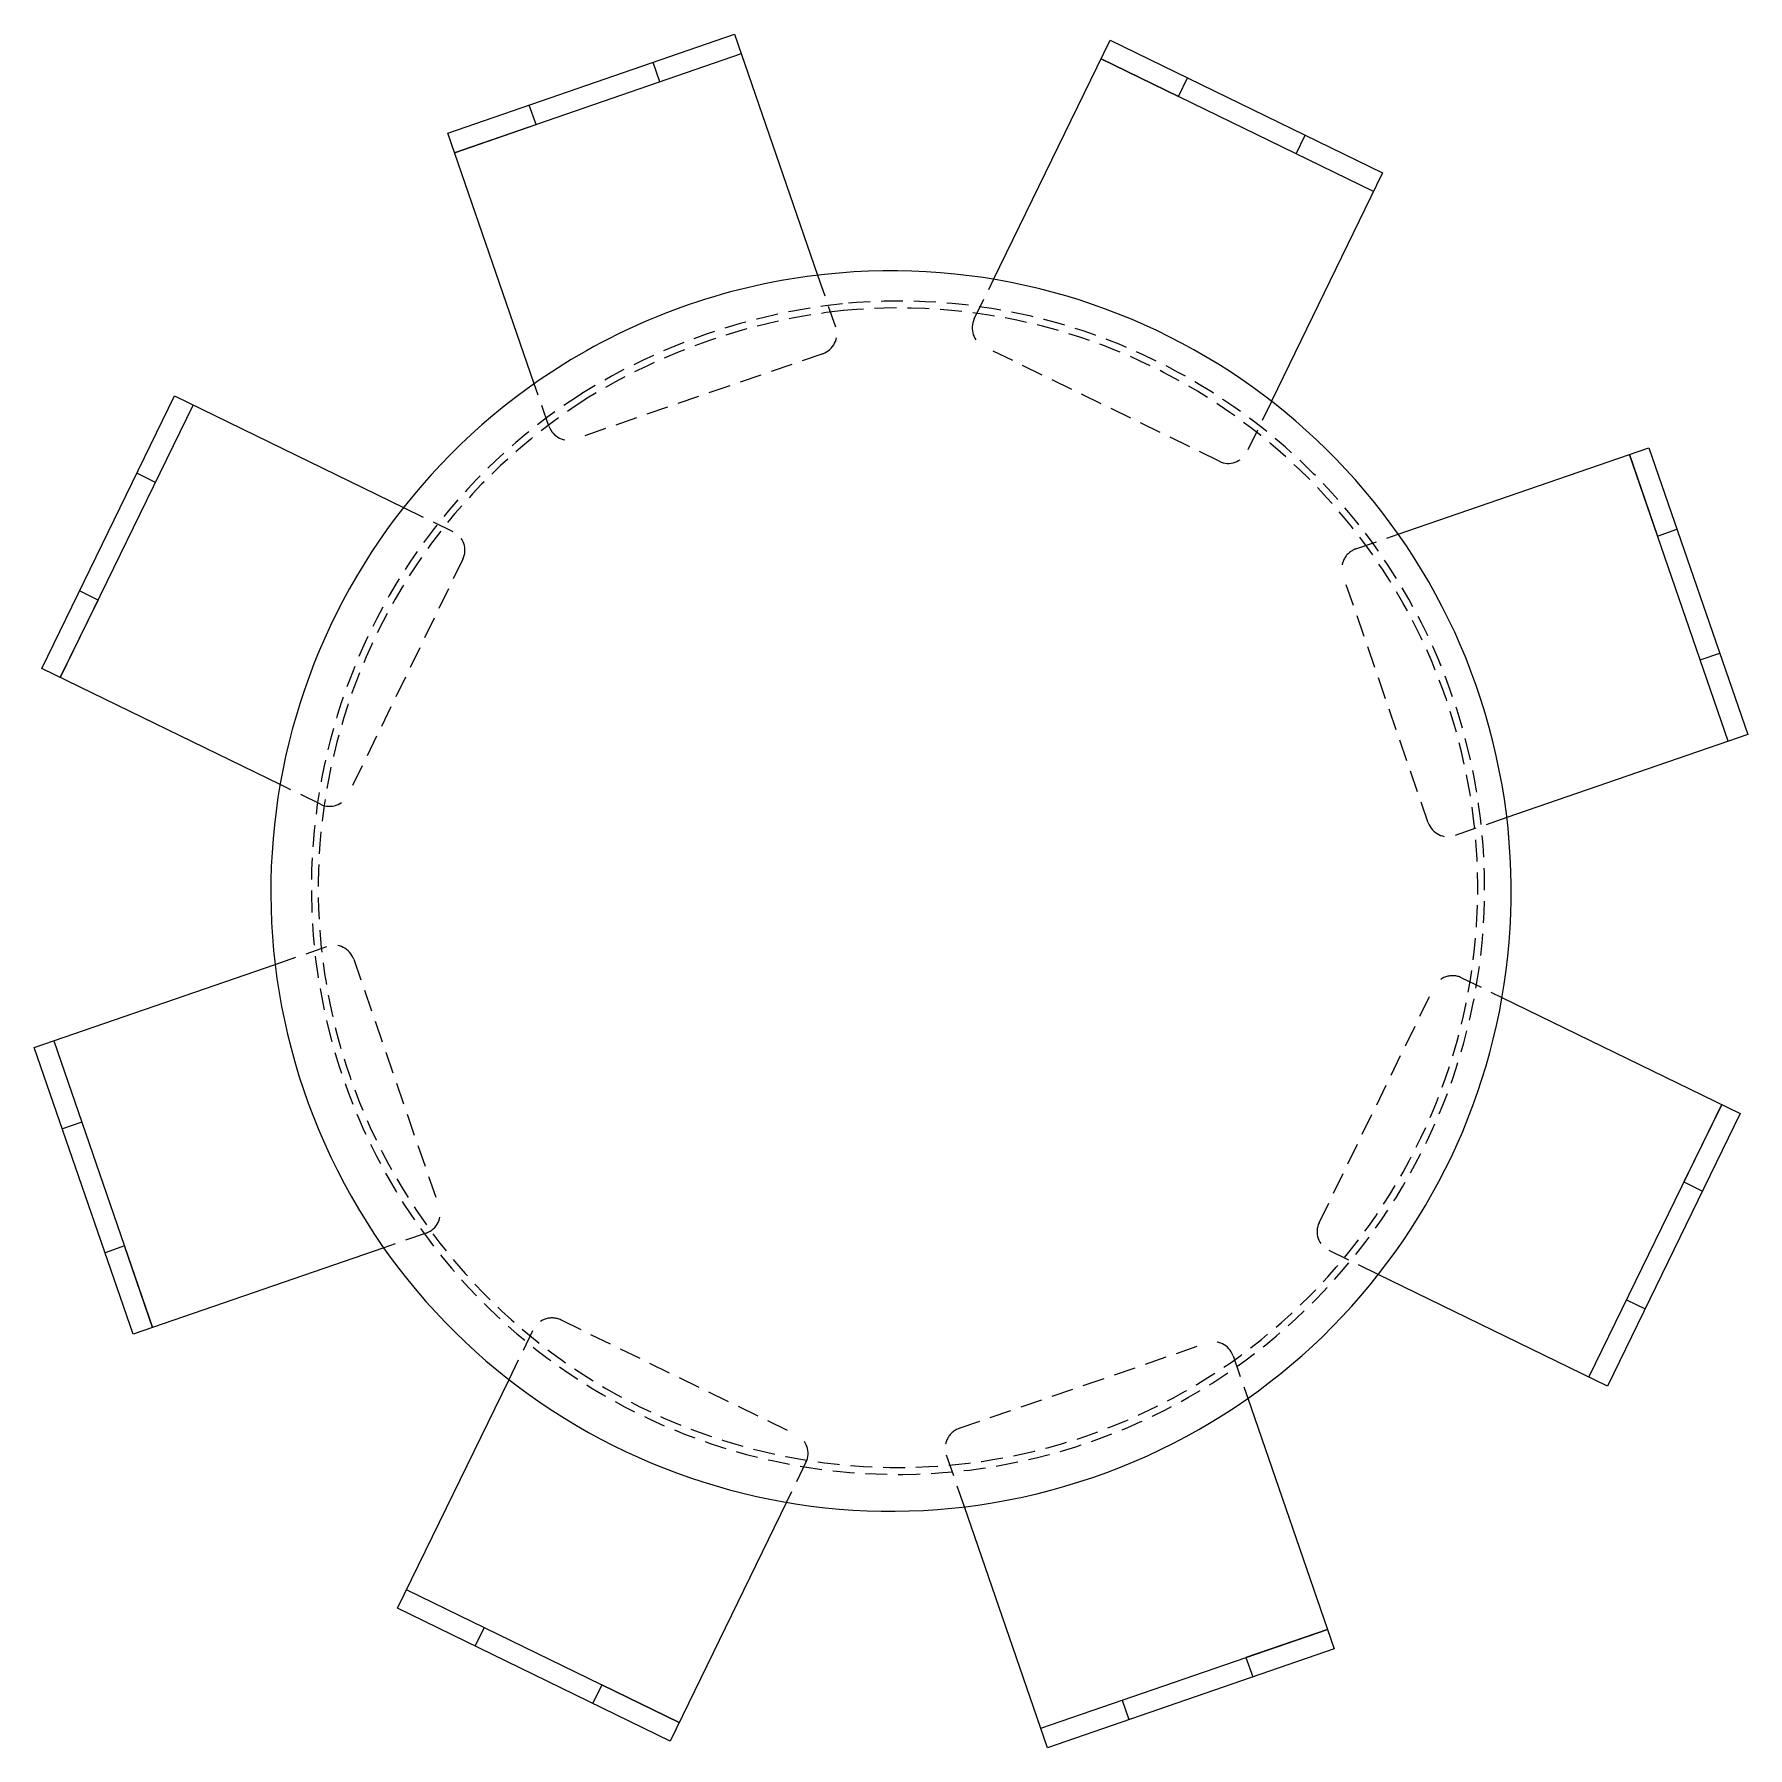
# Model space of a CAD drawing. Header units: millimetres. Extents: x 248 to 497, y 53 to 302.
import ezdxf

# ---------------------------------------------------------------- set-up
doc = ezdxf.new("R2010")
doc.units = ezdxf.units.MM
doc.linetypes.add('HIDDEN2', pattern=[4.7625, 3.175, -1.5875])

msp = doc.modelspace()

# ---------------------------------------------------------------- linework, layer by layer
for p, q in [((307.9, 287.21), (349.49, 301.55)), ((349.49, 301.55), (361.55, 266.59)), ((350.47, 298.72), (308.87, 284.37)), ((387.09, 265.98), (404.01, 300.7)), ((404.01, 300.7), (443.56, 281.43)), ((338.65, 294.64), (337.68, 297.48)), ((442.25, 278.73), (402.69, 298)), ((402.69, 298), (413.93, 292.52)), ((413.93, 292.52), (415.24, 295.22)), ((320.69, 288.45), (319.71, 291.28)), ((320.44, 250.84), (307.9, 287.21)), ((308.87, 284.37), (320.69, 288.45)), ((431.01, 284.2), (432.32, 286.9)), ((443.56, 281.43), (427.42, 248.29)), ((248.96, 209.52), (268.23, 249.08)), ((268.23, 249.08), (301.48, 232.88)), ((270.92, 247.76), (251.65, 208.21)), ((445.83, 228.99), (482.2, 241.53)), ((482.2, 241.53), (496.54, 199.93)), ((479.36, 240.55), (483.44, 228.73)), ((493.7, 198.96), (479.36, 240.55)), ((265.45, 236.52), (262.75, 237.84)), ((483.44, 228.73), (486.27, 229.71)), ((251.65, 208.21), (257.13, 219.44)), ((257.13, 219.44), (254.43, 220.76)), ((489.63, 210.77), (492.47, 211.75)), ((283.54, 192.67), (248.96, 209.52)), ((496.54, 199.93), (461.57, 187.87)), ((247.87, 154.51), (282.84, 166.56)), ((460.87, 161.77), (495.46, 144.92)), ((262.22, 112.91), (247.87, 154.51)), ((250.71, 155.48), (265.05, 113.89)), ((473.49, 106.68), (492.76, 146.23)), ((495.46, 144.92), (476.19, 105.36)), ((492.76, 146.23), (487.28, 134.99)), ((254.78, 143.67), (251.95, 142.69)), ((487.28, 134.99), (489.98, 133.68)), ((260.98, 125.7), (258.14, 124.73)), ((265.05, 113.89), (260.98, 125.7)), ((298.59, 125.45), (262.22, 112.91)), ((476.19, 105.36), (442.93, 121.56)), ((478.96, 117.91), (481.66, 116.6)), ((300.6, 73.12), (316.77, 106.32)), ((423.97, 103.6), (436.52, 67.23)), ((357.04, 88.51), (340.16, 53.85)), ((394.92, 52.88), (382.86, 87.85)), ((301.92, 75.82), (341.47, 56.55)), ((340.16, 53.85), (300.6, 73.12)), ((313.15, 70.34), (311.84, 67.65)), ((393.94, 55.72), (435.54, 70.06)), ((435.54, 70.06), (423.72, 65.99)), ((436.52, 67.23), (394.92, 52.88)), ((423.72, 65.99), (424.7, 63.15)), ((330.23, 62.02), (328.92, 59.33)), ((341.47, 56.55), (330.23, 62.02)), ((405.76, 59.8), (406.74, 56.96))]:
    msp.add_line(p, q)
at = {"linetype": 'HIDDEN2'}
for p, q in [((361.55, 266.59), (364.16, 259.01)), ((384.3, 260.24), (387.09, 265.98)), ((419.84, 239.59), (385.68, 256.23)), ((362.3, 255.2), (326.38, 242.81)), ((322.57, 244.67), (320.44, 250.84)), ((427.46, 248.37), (423.85, 240.97)), ((301.48, 232.88), (308.68, 229.37)), ((439.66, 226.86), (445.83, 228.99)), ((310.07, 225.36), (293.42, 191.19)), ((450.18, 187.12), (437.8, 223.05)), ((289.41, 189.81), (283.54, 192.67)), ((461.57, 187.87), (454, 185.26)), ((282.84, 166.56), (290.41, 169.18)), ((294.23, 167.32), (306.62, 131.39)), ((455, 164.63), (460.87, 161.77)), ((434.35, 129.08), (450.99, 163.24)), ((304.76, 127.58), (298.59, 125.45)), ((442.93, 121.56), (435.73, 125.07)), ((324.32, 114.96), (358.48, 98.32)), ((316.77, 106.32), (320.31, 113.58)), ((382.11, 99.24), (418.03, 111.63)), ((421.85, 109.77), (423.97, 103.6)), ((382.86, 87.85), (380.25, 95.43)), ((359.87, 94.31), (357.04, 88.51))]:
    msp.add_line(p, q, dxfattribs=at)
for start, end in [(121.8396, 96.1604), (96.1604, 121.8396)]:
    msp.add_arc((372.21, 177.22), 90, start, end)
for centre, radius, start, end in [((373.22, 177.7), 85.13, 122.5874, 95.4126), ((373.22, 177.7), 84.13, 122.5874, 95.4126), ((374.84, 172.97), 90, 96.1604, 121.8396), ((374.84, 172.97), 89, 96.1604, 121.8396), ((361.33, 258.03), 3, 289.026, 19.026), ((386.99, 258.93), 3, 154.026, 244.026), ((325.4, 245.65), 3, 199.026, 289.026), ((421.16, 242.28), 3, 244.026, 334.026), ((307.37, 226.67), 3, 334.026, 64.026), ((440.63, 224.02), 3, 109.026, 199.026), ((290.73, 192.51), 3, 244.026, 334.026), ((453.02, 188.1), 3, 199.026, 289.026), ((291.39, 166.34), 3, 19.026, 109.026), ((453.69, 161.93), 3, 64.026, 154.026), ((303.78, 130.41), 3, 289.026, 19.026), ((437.04, 127.77), 3, 154.026, 244.026), ((323.01, 112.26), 3, 64.026, 154.026), ((419.01, 108.79), 3, 19.026, 109.026), ((357.17, 95.62), 3, 334.026, 64.026), ((383.09, 96.4), 3, 109.026, 199.026)]:
    msp.add_arc(centre, radius, start, end, dxfattribs=at)

doc.saveas('drawing.dxf')
